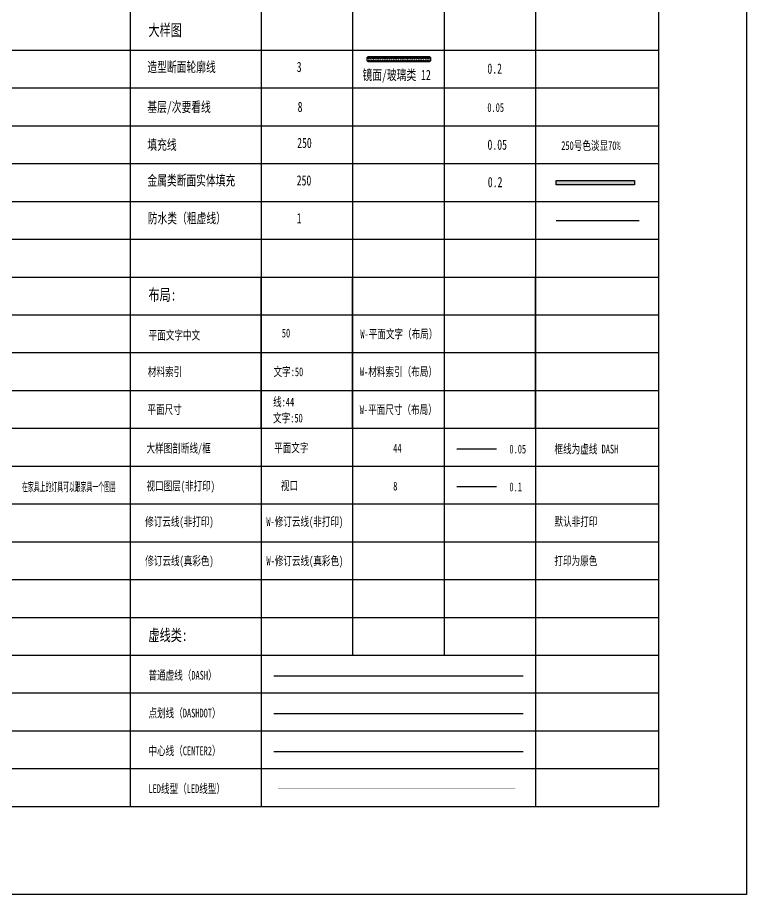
# Model space of a CAD drawing. Header units: millimetres. Extents: x -28014 to 297841, y -81741 to 47579.
# Drawn here: x -16932 to -4454, y 3494 to 18495 of the extents above; entities that cross this region are included whole.
import ezdxf
from ezdxf.lldxf.tags import DXFTag

# ---------------------------------------------------------------- set-up
doc = ezdxf.new("R2010")
doc.units = ezdxf.units.MM
doc.header["$MEASUREMENT"] = 0
for name, color, linetype in [('AR9-墙线', 160, 'Continuous'), ('DS-4BS-室内玻璃墙（窗）', 12, 'Continuous'), ('EL-主造型线（转折）', 3, 'Continuous'), ('EL-墙面填充', 250, 'Continuous'), ('FC-地面造型线', 136, 'Continuous'), ('FF-平面灯具', 20, 'Continuous'), ('RC-天花灯具', 2, 'Continuous'), ('TK', 1, 'Continuous'), ('W-平面尺寸（布局）', 50, 'Continuous'), ('W-平面文字（布局）', 50, 'Continuous'), ('W-材料索引（布局）', 50, 'Continuous'), ('W-视口', 250, 'Continuous')]:
    doc.layers.add(name, color=color, linetype=linetype)
doc.layers.add('W-修订云线（真彩色）', color=7, linetype='Continuous', true_color=0xff130f)
doc.layers.add('W-修订云线（非打印）', color=1, linetype='Continuous', plot=False)
doc.styles.add('宋体', font='', dxfattribs={"width": 0.8})
doc.styles.get('宋体').set_extended_font_data('SimSun')
tags = doc.linetypes.add('LED线型', pattern='A,0.3,-0.020876,["LED",宋体,S=0.08,R=0,X=0,Y=-0.041508],-0.198119', length=0.518995).pattern_tags.tags
tags[6] = DXFTag(74, 10)

# ---------------------------------------------------------------- blocks, each defined once
blk = doc.blocks.new('*U5')
h = blk.add_hatch()
h.set_pattern_fill('ZIGZAG', color=250, angle=135)
h.set_pattern_definition([(135, (56.2837, -5.0996), (-4.49013, 4e-16), [3.175, -3.175]), (225, (54.0386, -2.8545), (-4e-16, -4.49013), [3.175, -3.175])])
h.paths.add_polyline_path([(0, 8), (0, 2), (124.9, 2), (124.9, 8)])
at = {"color": 8}
for p, q in [((124.9, 8), (0, 8)), ((0, 2), (124.9, 2))]:
    blk.add_line(p, q, dxfattribs=at)
blk.add_lwpolyline([(2, 10), (122.9, 10), (124.9, 8), (124.9, 2), (122.9, 0), (2, 0), (0, 2), (0, 8)], close=True)

msp = doc.modelspace()

# ---------------------------------------------------------------- hatches: boundary and pattern name
at = {"layer": 'AR9-墙线'}
h = msp.add_hatch(color=256, dxfattribs=at)
h.dxf.hatch_style = 1
h.paths.add_polyline_path([(-7709.59, 15707.016), (-6370.548, 15707.016), (-6370.548, 15635.31), (-7709.59, 15635.31)])

# ---------------------------------------------------------------- linework, layer by layer
for p, q in [((-12545.546, 7235.509), (-8277.139, 7235.509)), ((-12545.546, 6588.601), (-8277.139, 6588.601)), ((-12545.546, 5941.693), (-8277.139, 5941.693))]:
    msp.add_line(p, q, dxfattribs=at)
for points in [[(-28013.849, 34310.926), (-4454.284, 34310.926), (-4454.284, 3493.89), (-28013.849, 3493.89)], [(-7709.59, 15707.016), (-6370.548, 15707.016), (-6370.548, 15635.31), (-7709.59, 15635.31)]]:
    msp.add_lwpolyline(points, close=True, dxfattribs=at)
at = {"layer": 'AR9-墙线', "const_width": 20}
msp.add_lwpolyline([(-7713.337, 15021.329), (-6288.741, 15021.329)], dxfattribs=at)
at = {"layer": 'RC-天花灯具', "linetype": 'LED线型', "const_width": 5}
msp.add_lwpolyline([(-12473.842, 5299.73), (-8409.284, 5299.73)], dxfattribs=at)
at = {"layer": 'TK', "color": 136}
for p, q in [((-15001.276, 32810.926), (-15001.276, 4993.89)), ((-12763.776, 32810.926), (-12763.776, 4993.89)), ((-11197.021, 32810.926), (-11197.021, 7581.522)), ((-9630.265, 32810.926), (-9630.265, 7581.522)), ((-8063.509, 32810.926), (-8063.509, 4993.89)), ((-5954.284, 4993.89), (-5954.284, 32810.926)), ((-5954.284, 17932.047), (-26513.849, 17932.047)), ((-5954.284, 17285.139), (-26513.849, 17285.139)), ((-5954.284, 16638.231), (-26513.849, 16638.231)), ((-5954.284, 15991.323), (-26513.849, 15991.323)), ((-5954.284, 15344.415), (-26513.849, 15344.415)), ((-5954.284, 14697.508), (-26513.849, 14697.508)), ((-5954.284, 14050.6), (-26513.849, 14050.6)), ((-5954.284, 14050.6), (-26513.849, 14050.6)), ((-12763.776, 11462.968), (-12763.776, 14050.6)), ((-11197.021, 11462.968), (-11197.021, 14050.6)), ((-8063.509, 11462.968), (-8063.509, 14050.6)), ((-5954.284, 13403.692), (-26513.849, 13403.692)), ((-5954.284, 12756.784), (-26513.849, 12756.784)), ((-5954.284, 12109.876), (-26513.849, 12109.876)), ((-5954.284, 11462.968), (-26513.849, 11462.968)), ((-5954.284, 10816.061), (-26513.849, 10816.061)), ((-5954.284, 10169.153), (-26513.849, 10169.153)), ((-5954.284, 9522.245), (-26513.849, 9522.245)), ((-5954.284, 8875.337), (-26513.849, 8875.337)), ((-5954.284, 8228.429), (-26513.849, 8228.429)), ((-5954.284, 7581.522), (-26513.849, 7581.522)), ((-5954.284, 6934.614), (-26513.849, 6934.614)), ((-5954.284, 6934.614), (-26513.849, 6934.614)), ((-5954.284, 6287.706), (-26513.849, 6287.706)), ((-5954.284, 5640.798), (-26513.849, 5640.798)), ((-5954.284, 4993.89), (-26513.849, 4993.89))]:
    msp.add_line(p, q, dxfattribs=at)
at = {"layer": 'W-平面文字（布局）', "color": 44}
msp.add_line((-9412.611, 11119.447), (-8733.913, 11119.447), dxfattribs=at)
at = {"layer": 'W-视口'}
msp.add_line((-9412.611, 10472.539), (-8733.913, 10472.539), dxfattribs=at)

# ---------------------------------------------------------------- block references
at = {"layer": 'DS-4BS-室内玻璃墙（窗）', "xscale": 8.653297193696282, "yscale": 8.653297193696282, "zscale": 8.653297193696282}
msp.add_blockref('*U5', (-10944.882, 17739.387), dxfattribs=at)

# ---------------------------------------------------------------- texts
at = {"layer": 'AR9-墙线', "style": '宋体', "width": 0.7}
for s, p in [('普通虚线（DASH）', (-14691.098, 7169.025)), ('点划线（DASHDOT）', (-14691.098, 6522.117)), ('中心线（CENTER2）', (-14691.098, 5875.209))]:
    msp.add_text(s, height=150, dxfattribs=at).set_placement(p)
at = {"layer": 'DS-4BS-室内玻璃墙（窗）', "style": '宋体', "width": 0.7}
msp.add_text('镜面/玻璃类 12', height=175, dxfattribs=at).set_placement((-11026.139, 17426.071))
at = {"layer": 'EL-主造型线（转折）', "color": 3, "style": '宋体', "width": 0.7}
for s, p in [('造型断面轮廓线', (-14708.385, 17562.457)), ('3', (-12153.23, 17562.457)), ('0.2', (-8889.424, 17533.714))]:
    msp.add_text(s, height=175, dxfattribs=at).set_placement(p)
at = {"layer": 'EL-主造型线（转折）', "color": 8, "style": '宋体', "width": 0.7}
for s, height, p in [('基层/次要看线', 175, (-14709.7, 16879.068)), ('8', 175, (-12136.785, 16879.068)), ('0.05', 150, (-8889.802, 16881.025))]:
    msp.add_text(s, height=height, dxfattribs=at).set_placement(p)
at = {"layer": 'EL-主造型线（转折）', "color": 250, "style": '宋体', "width": 0.7}
for s, p in [('填充线', (-14709.7, 16232.16)), ('金属类断面实体填充', (-14708.385, 15621.733)), ('250', (-12153.23, 15621.733)), ('0.2', (-8881.965, 15592.99))]:
    msp.add_text(s, height=175, dxfattribs=at).set_placement(p)
at = {"layer": 'EL-主造型线（转折）', "color": 1, "style": '宋体', "width": 0.7}
for s, p in [('防水类（粗虚线）', (-14702.252, 14974.826)), ('1', (-12153.23, 14974.826))]:
    msp.add_text(s, height=175, dxfattribs=at).set_placement(p)
at = {"layer": 'EL-墙面填充', "style": '宋体', "width": 0.7}
for s, p in [('250', (-12145.766, 16262.955)), ('0.05', (-8887.108, 16232.748))]:
    msp.add_text(s, height=175, dxfattribs=at).set_placement(p)
at = {"layer": 'FC-地面造型线', "color": 250, "style": '宋体', "width": 0.7}
msp.add_text('250号色淡显70%%%', height=150, dxfattribs=at).set_placement((-7625.05, 16229.144))
at = {"layer": 'FF-平面灯具', "style": '宋体', "width": 0.477244}
msp.add_text('在家具上的灯具可以跟家具一个图层', height=150, dxfattribs=at).set_placement((-16853.992, 10391.101))
at = {"layer": 'RC-天花灯具', "style": '宋体', "width": 0.7}
msp.add_text('LED线型（LED线型）', height=150, dxfattribs=at).set_placement((-14691.098, 5228.301))
at = {"layer": 'W-修订云线（真彩色）', "style": '宋体', "width": 0.7}
for s, p in [('修订云线(真彩色)', (-14746.259, 9125.34)), ('W-修订云线(真彩色)', (-12671.225, 9125.34)), ('打印为原色', (-7742.648, 9125.34))]:
    msp.add_text(s, height=150, dxfattribs=at).set_placement(p)
at = {"layer": 'W-修订云线（非打印）', "color": 12, "style": '宋体', "width": 0.7}
for s, p in [('修订云线(非打印)', (-14747.138, 9796.564)), ('W-修订云线(非打印)', (-12672.441, 9796.564)), ('默认非打印', (-7741.259, 9796.564))]:
    msp.add_text(s, height=150, dxfattribs=at).set_placement(p)
at = {"layer": 'W-平面尺寸（布局）', "color": 44, "style": '宋体', "width": 0.7}
msp.add_text('线:44', height=150, dxfattribs=at).set_placement((-12558.244, 11843.424))
at = {"layer": 'W-平面尺寸（布局）', "style": '宋体', "width": 0.7}
for s, p in [('平面尺寸', (-14708.452, 11713.249)), ('W-平面尺寸（布局）', (-11074.673, 11712.008)), ('文字:50', (-12558.244, 11568.616))]:
    msp.add_text(s, height=150, dxfattribs=at).set_placement(p)
at = {"layer": 'W-平面文字（布局）', "style": '宋体', "width": 0.7}
for s, height, p in [('大样图', 200, (-14691.098, 18180.871)), ('布局:', 200, (-14691.098, 13652.516)), ('平面文字中文', 150, (-14688.276, 12985.877)), ('50', 150, (-12407.51, 13022.707)), ('W-平面文字（布局）', 150, (-11063.379, 13005.823)), ('虚线类:', 200, (-14691.098, 7830.346))]:
    msp.add_text(s, height=height, dxfattribs=at).set_placement(p)
at = {"layer": 'W-平面文字（布局）', "color": 44, "style": '宋体', "width": 0.7}
for s, p in [('大样图剖断线/框', (-14724.733, 11052.303)), ('平面文字', (-12540.323, 11059.071)), ('44', (-10501.573, 11052.303)), ('0.05', (-8511.841, 11038.009)), ('框线为虚线 DASH', (-7740.529, 11038.009))]:
    msp.add_text(s, height=150, dxfattribs=at).set_placement(p)
at = {"layer": 'W-材料索引（布局）', "style": '宋体', "width": 0.7}
for s, p in [('材料索引', (-14701.287, 12360.157)), ('文字:50', (-12549.462, 12360.157)), ('W-材料索引（布局）', (-11070.959, 12360.157))]:
    msp.add_text(s, height=150, dxfattribs=at).set_placement(p)
at = {"layer": 'W-视口', "style": '宋体', "width": 0.7}
for s, p in [('视口图层(非打印)', (-14724.733, 10405.395)), ('视口', (-12424.56, 10412.163)), ('8', (-10501.573, 10405.395)), ('0.1', (-8511.841, 10391.101))]:
    msp.add_text(s, height=150, dxfattribs=at).set_placement(p)

doc.saveas('drawing.dxf')
